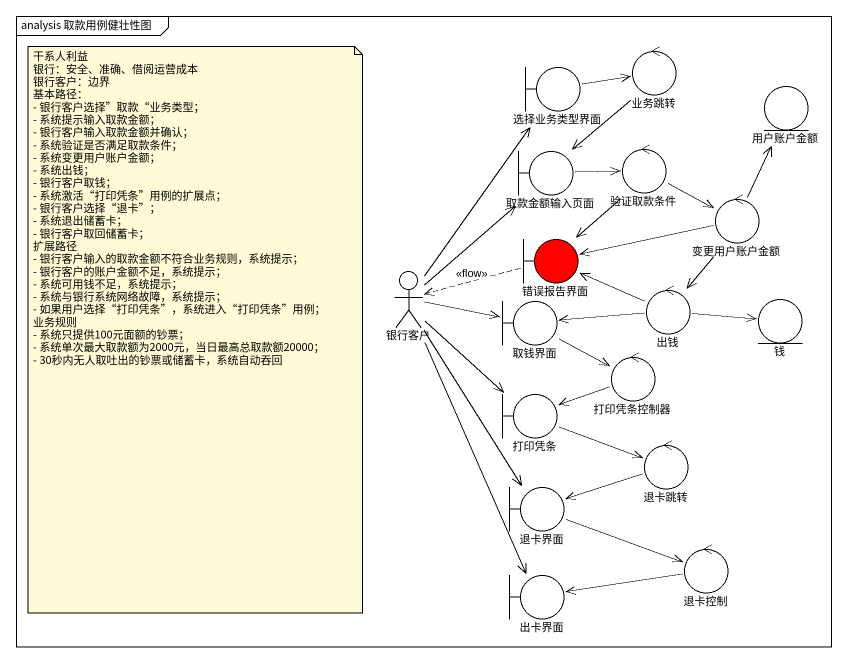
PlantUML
@startuml
mainframe analysis 取款用例健壮性图
boundary 选择业务类型界面
control 业务跳转
entity 用户账户金额
boundary 取款金额输入页面
control 验证取款条件
control 变更用户账户金额
boundary 错误报告界面 #FF0000
actor 银行客户
control 出钱
boundary 取钱界面
entity 钱
control 打印凭条控制器
boundary 打印凭条
control 退卡跳转
boundary 退卡界面
control 退卡控制
boundary 出卡界面
选择业务类型界面 -right-> 业务跳转
业务跳转 --> 取款金额输入页面
取款金额输入页面 -right-> 验证取款条件
验证取款条件 -right-> 变更用户账户金额
验证取款条件 --> 错误报告界面
变更用户账户金额 -up-> 用户账户金额
变更用户账户金额 -left-> 错误报告界面
变更用户账户金额 --> 出钱
错误报告界面 .left.> 银行客户 : <<flow>>
银行客户 -up-> 选择业务类型界面
银行客户 -up-> 取款金额输入页面
银行客户 -right-> 取钱界面
银行客户 --> 打印凭条
银行客户 --> 退卡界面
银行客户 --> 出卡界面
出钱 -left-> 错误报告界面
出钱 -left-> 取钱界面
出钱 -right-> 钱
取钱界面 -right-> 打印凭条控制器
打印凭条控制器 -left-> 打印凭条
打印凭条 -right-> 退卡跳转
退卡跳转 -left-> 退卡界面
退卡界面 -right-> 退卡控制
退卡控制 -left-> 出卡界面
note as N1
  干系人利益
  银行：安全、准确、借阅运营成本
  银行客户：边界
  基本路径：
  - 银行客户选择”取款“业务类型；
  - 系统提示输入取款金额；
  - 银行客户输入取款金额并确认；
  - 系统验证是否满足取款条件；
  - 系统变更用户账户金额；
  - 系统出钱；
  - 银行客户取钱；
  - 系统激活“打印凭条”用例的扩展点；
  - 银行客户选择“退卡”；
  - 系统退出储蓄卡；
  - 银行客户取回储蓄卡；
  扩展路径
  - 银行客户输入的取款金额不符合业务规则，系统提示；
  - 银行客户的账户金额不足，系统提示；
  - 系统可用钱不足，系统提示；
  - 系统与银行系统网络故障，系统提示；
  - 如果用户选择“打印凭条”，系统进入“打印凭条”用例；
  业务规则
  - 系统只提供100元面额的钞票；
  - 系统单次最大取款额为2000元，当日最高总取款额20000；
  - 30秒内无人取吐出的钞票或储蓄卡，系统自动吞回
end note
@enduml
